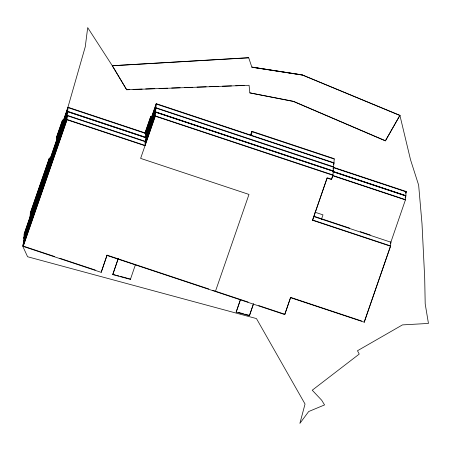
<?xml version="1.0" encoding="UTF-8"?>
<svg xmlns="http://www.w3.org/2000/svg" width="451" height="451" viewBox="0 0 451 451"><rect width="100%" height="100%" fill="white"/><g stroke="black" fill="none" stroke-linecap="round" stroke-linejoin="round"><path stroke-width="0.68" d="M208.762 288.984L107.056 255.153L101.187 272.342L23.17 246.393L24.179 233.872L68 107.259L146.017 133.208L145.008 145.729L66.99 119.78L68 107.259M29.997 217.292L30.347 212.917L49.339 158.053L50.67 158.498M48.984 162.428L49.339 158.053M56.29 141.326L56.64 136.952L62.486 120.067L63.816 120.513M62.131 124.448L62.486 120.067M399.919 115.501L302.255 74.984L251.889 67.098L302.26 74.883L399.93 115.349L385.38 140.875L293.415 101.458L249.854 92.883L249.07 85.29L126.675 89.766L112.271 65.733L248.687 57.711L251.878 67.25L302.249 75.035M101.187 272.342L107.056 255.153M126.675 89.766L112.282 65.581M135.514 264.427L130.418 279.378L112.739 274.603L118.213 258.553M130.418 279.378L130.446 279.073L120.242 276.316M150.375 120.851L150.724 116.476L152.06 116.922M248.084 302.063L215.409 291.194L215.386 291.498L248.98 194.432L140.627 158.391L155.234 116.189L156.243 103.668L333.943 162.772L333.486 164.091M249.854 92.883L292.733 101.171M253.569 303.726L249.426 315.689L236.166 312.109L240.411 299.616M251.568 135.689L251.923 131.309L334.27 158.701L332.934 175.292L331.474 179.515L327.138 178.072L312.532 220.274L390.549 246.223L364.256 322.189L290.574 297.683L290.602 297.378L361.623 320.999M249.426 315.689L253.366 304.087M107.028 255.458L284.733 314.561L290.602 297.378M312.532 220.274L327.167 177.767M331.474 179.515L332.962 174.988L155.257 115.884L145.036 145.425L67.019 119.476L23.198 246.088L54.537 256.512M364.256 322.189L364.38 320.644M385.38 140.875L399.93 115.349M390.549 246.223L390.899 241.849M333.808 167.434L406.165 191.5L405.483 199.951L332.466 175.665M30.318 213.272L49.311 158.408M56.612 137.307L62.458 120.428L63.788 120.868M24.151 234.227L67.971 107.614L145.989 133.564M23.852 237.942L67.673 111.329L145.69 137.279L155.916 107.738L333.616 166.842M23.824 238.297L67.65 111.639L145.662 137.583M23.525 242.012L67.346 115.405L145.363 141.355L155.584 111.809L333.289 170.918M23.497 242.367L67.323 115.71L145.335 141.71M23.17 246.393L66.99 119.78M144.884 133.355L150.724 116.476M145.081 133.062L150.696 116.832L152.032 117.277M145.904 133.535L156.243 103.668M145.431 135.137L156.215 104.023L333.915 163.127M144.895 142.973L155.561 112.113L333.261 171.222L155.556 112.164M112.739 274.603L118.19 258.857M250.576 135.204L251.923 131.309M250.542 135.559L251.895 131.664L334.242 159.056M236.166 312.109L240.383 299.926M333.464 164.395L333.92 163.076M332.962 169.007L333.385 167.749M284.733 314.561L290.574 297.683M321.4 219.468L322.989 214.868L314.99 212.207M405.703 192.825L406.165 191.5M405.674 193.186L406.137 191.855L333.779 167.789M405.116 197.921L405.81 195.875L332.793 171.589M390.318 243.765L405.511 199.641L332.488 175.354M364.278 321.884L390.572 245.919L312.56 219.97M112.271 65.733L248.681 57.818M126.686 89.614L129.499 89.518M133.017 89.388L142.161 89.067M145.679 88.943L154.823 88.621M159.04 88.469L167.479 88.176M171.701 88.024L180.141 87.725M184.363 87.579L192.802 87.28M197.025 87.128L206.169 86.806M209.681 86.682L218.825 86.361M222.343 86.237L231.487 85.91M235.71 85.763L244.149 85.464M113.443 274.479L115.484 275.031M116.843 275.398L118.884 275.95M238.184 312.34L243.484 313.772M244.814 314.133L248.789 315.204M333.588 167.203L155.888 108.043L145.662 137.64L67.644 111.69M332.821 171.284L405.838 195.571M332.793 171.639L405.81 195.926M155.234 116.189L332.934 175.292M327.787 177.97L330.882 179.002M314.217 216.339L349.559 228.093M360.231 231.645L370.232 234.971M313.524 216.474L390.87 242.204M212.748 290.309L214.744 290.974M258.75 305.609L284.756 314.257M59.87 258.282L95.212 270.036M293.426 101.306L385.391 140.723M112.276 65.683L87.691 27.624L85.262 46.791L55.558 150.437L22.55 245.801L27.584 256.743L256.456 318.581L305.039 404.028L299.887 423.376L308.681 411.532L324.562 404.919L321.71 400.257L312.239 390.211L359.227 354.086L357.474 350.748L402.444 324.9L428.45 323.435L425.197 303.906L424.695 278.064L421.995 223.617L418.646 185.141L410.534 159.767L399.919 115.45"/></g></svg>
